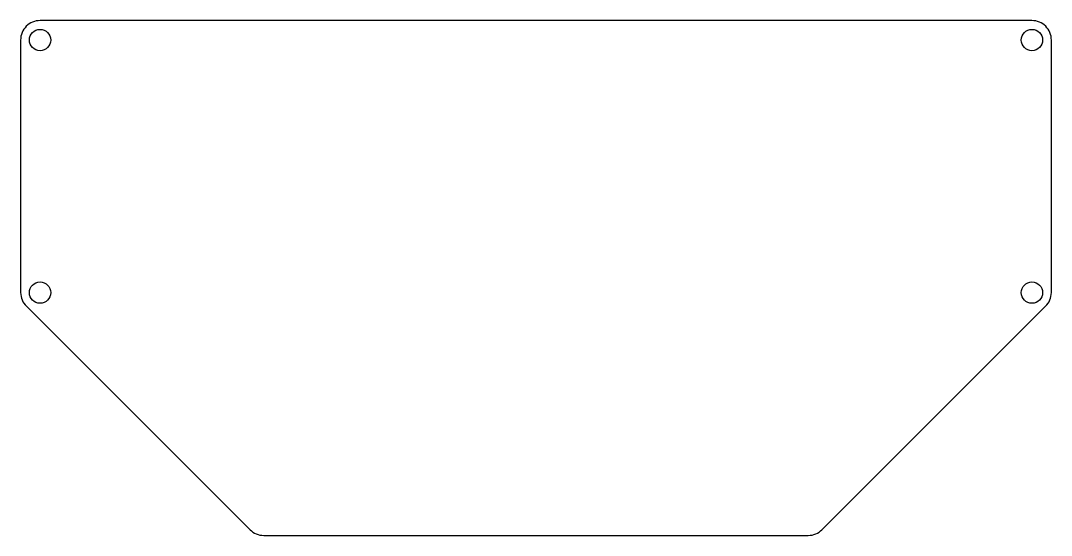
# Model space of a CAD drawing. Header units: millimetres. Extents: x -53 to 53, y -76 to -22.
import ezdxf

# ---------------------------------------------------------------- set-up
doc = ezdxf.new("R2010")
doc.units = ezdxf.units.MM
doc.layers.get('0').update_dxf_attribs({"linetype": 'CONTINUOUS'})

msp = doc.modelspace()

# ---------------------------------------------------------------- linework, layer by layer
msp.add_lwpolyline([(-29.41, -74.91, 0.198912), (-28, -75.5), (28, -75.5, 0.198912), (29.41, -74.91), (52.41, -51.91, 0.198912), (53, -50.5), (53, -24.5, 0.414214), (51, -22.5), (-51, -22.5, 0.414214), (-53, -24.5), (-53, -50.5, 0.198912), (-52.41, -51.91)], format="xyb", close=True)
for centre in [(-51, -24.5), (51, -24.5), (-51, -50.5), (51, -50.5)]:
    msp.add_circle(centre, 1.1)

doc.saveas('drawing.dxf')
